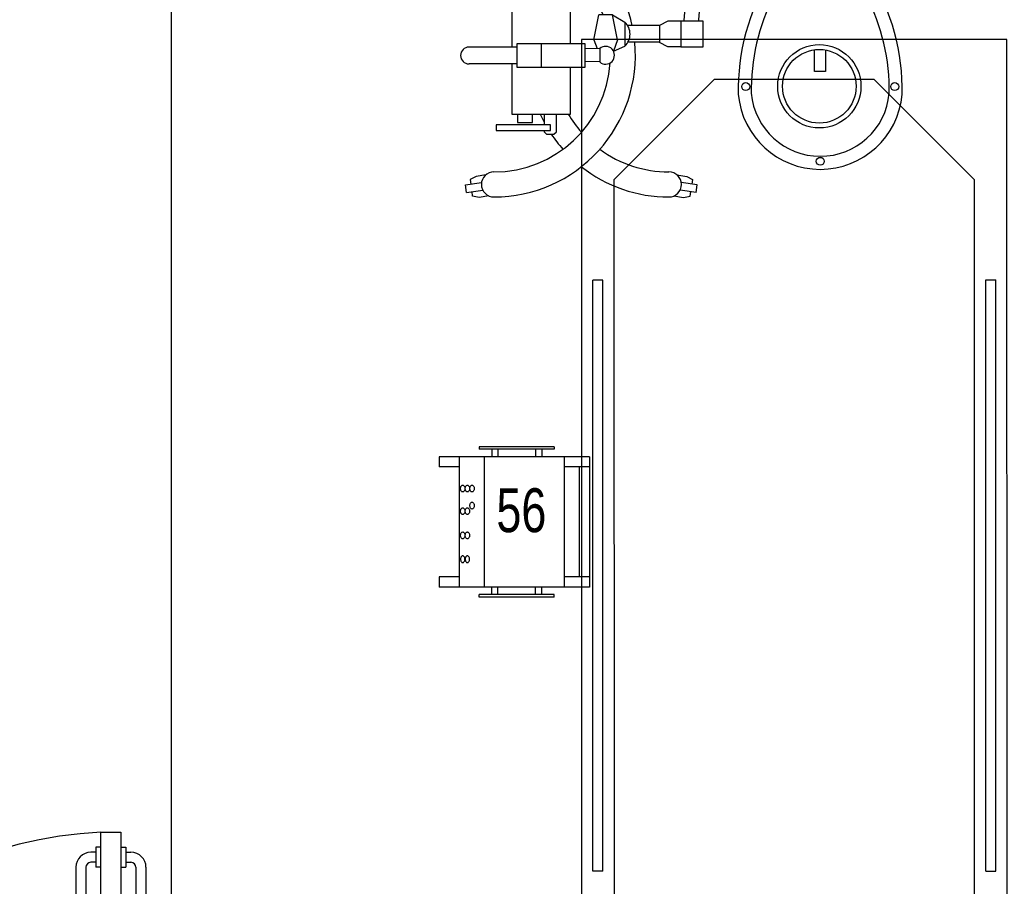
# Model space of a CAD drawing. Header units: metres. Extents: x 75097 to 220695, y -1557923 to -1361206.
# Drawn here: x 134201 to 136173, y -1460091 to -1458362 of the extents above; entities that cross this region are included whole.
import ezdxf

# ---------------------------------------------------------------- set-up
doc = ezdxf.new("R2010")
doc.units = ezdxf.units.M
doc.layers.get('0').update_dxf_attribs({"lineweight": 0})
for name, color, linetype, lineweight in [('A-100 - Copy$0$Medical Equipment and Furniture', 8, 'Continuous', 0), ('A-100 - Copy$0$Medical Equipment and Furniture1', 8, 'Continuous', 5), ('A-100 - Copy$0$Wooden Joinery', 8, 'Continuous', 0)]:
    doc.layers.add(name, color=color, linetype=linetype, lineweight=lineweight)
doc.styles.add('A-100 - Copy$0$X3G_ENTITY_257CFD', font='swisscl.ttf', dxfattribs={"height": 200})

# ---------------------------------------------------------------- blocks, each defined once
blk = doc.blocks.new('A-100 - Copy$0$ME17423-P')
at = {"layer": 'A-100 - Copy$0$Medical Equipment and Furniture1'}
for p, q in [((0.26, 0), (0, 0)), ((0, 0), (0, -0.3)), ((0.02, 0), (0.02, -0.05)), ((0.24, 0), (0.24, -0.05)), ((0.26, 0), (0.26, -0.3)), ((0.24, -0.02), (0.02, -0.02)), ((0.26, -0.05), (0, -0.05)), ((-0.02, -0.07), (-0.02, -0.22)), ((-0.02, -0.07), (-0.015, -0.07)), ((-0.015, -0.07), (-0.015, -0.22)), ((0.275, -0.07), (0.275, -0.22)), ((0.28, -0.07), (0.275, -0.07)), ((0.28, -0.07), (0.28, -0.22)), ((-0.015, -0.095), (0, -0.095)), ((0.275, -0.095), (0.26, -0.095)), ((-0.015, -0.1075), (0, -0.1075)), ((0.275, -0.1075), (0.26, -0.1075)), ((-0.015, -0.1825), (0, -0.1825)), ((-0.015, -0.195), (0, -0.195)), ((0.275, -0.1825), (0.26, -0.1825)), ((0.275, -0.195), (0.26, -0.195)), ((0.26, -0.21), (0, -0.21)), ((-0.02, -0.22), (-0.015, -0.22)), ((0.28, -0.22), (0.275, -0.22)), ((0.26, -0.26), (0, -0.26)), ((0.02, -0.26), (0.02, -0.3)), ((0.24, -0.26), (0.24, -0.3)), ((0.02, -0.3), (0, -0.3)), ((0.26, -0.3), (0.24, -0.3))]:
    blk.add_line(p, q, dxfattribs=at)
for points in [[(0.0623, -0.2435, -0.14448), (0.0618, -0.2451, -0.107176), (0.0603, -0.2466, -0.077753), (0.0582, -0.2475, -0.064938), (0.0555, -0.2479, -0.064938), (0.0528, -0.2475, -0.077753), (0.0508, -0.2466, -0.107176), (0.0492, -0.2451, -0.14448), (0.0488, -0.2435, -0.14448), (0.0492, -0.242, -0.107176), (0.0508, -0.2405, -0.077753), (0.0528, -0.2396, -0.064938), (0.0555, -0.2392, -0.064938), (0.0582, -0.2396, -0.077753), (0.0603, -0.2405, -0.107176), (0.0618, -0.242, -0.14448)], [(0.0623, -0.2529, -0.14448), (0.0618, -0.2544, -0.107176), (0.0603, -0.2559, -0.077753), (0.0582, -0.2568, -0.064938), (0.0555, -0.2572, -0.064938), (0.0528, -0.2568, -0.077753), (0.0508, -0.2559, -0.107176), (0.0492, -0.2544, -0.14448), (0.0488, -0.2529, -0.14448), (0.0492, -0.2513, -0.107176), (0.0508, -0.2498, -0.077753), (0.0528, -0.2489, -0.064938), (0.0555, -0.2485, -0.064938), (0.0582, -0.2489, -0.077753), (0.0603, -0.2498, -0.107176), (0.0618, -0.2513, -0.14448)]]:
    blk.add_lwpolyline(points, format="xyb", close=True, dxfattribs=at)
for centre, radius, start, end in [((0.1585, -0.2342), 0.00284, 147.1153, 180), ((0.1585, -0.2342), 0.00284, 180, 212.8847), ((0.1604, -0.2354), 0.00507, 122.6457, 147.1153), ((0.1604, -0.233), 0.00507, 212.8847, 237.3543), ((0.1616, -0.2373), 0.00735, 104.8618, 122.6457), ((0.1624, -0.2404), 0.0105, 90, 104.8618), ((0.1624, -0.2404), 0.0105, 75.1382, 90), ((0.1632, -0.2373), 0.00735, 57.3543, 75.1382), ((0.1645, -0.2354), 0.00507, 32.8847, 57.3543), ((0.1645, -0.233), 0.00507, 302.6457, 327.1153), ((0.1663, -0.2342), 0.00284, 0, 32.8847), ((0.1663, -0.2342), 0.00284, 327.1153, 0), ((0.1927, -0.2342), 0.00284, 147.1153, 180), ((0.1927, -0.2342), 0.00284, 180, 212.8847), ((0.1945, -0.2354), 0.00507, 122.6457, 147.1153), ((0.1945, -0.233), 0.00507, 212.8847, 237.3543), ((0.1958, -0.2373), 0.00735, 104.8618, 122.6457), ((0.1966, -0.2404), 0.0105, 90, 104.8618), ((0.1966, -0.2404), 0.0105, 75.1382, 90), ((0.1974, -0.2373), 0.00735, 57.3543, 75.1382), ((0.1986, -0.2354), 0.00507, 32.8847, 57.3543), ((0.1986, -0.233), 0.00507, 302.6457, 327.1153), ((0.2005, -0.2342), 0.00284, 0, 32.8847), ((0.2005, -0.2342), 0.00284, 327.1153, 360), ((0.0991, -0.2435), 0.00284, 147.1153, 180), ((0.0991, -0.2435), 0.00284, 180, 212.8847), ((0.0991, -0.2529), 0.00284, 147.1153, 180), ((0.0991, -0.2529), 0.00284, 180, 212.8847), ((0.101, -0.2447), 0.00507, 122.6457, 147.1153), ((0.101, -0.2423), 0.00507, 212.8847, 237.3543), ((0.101, -0.2541), 0.00507, 122.6457, 147.1153), ((0.101, -0.2517), 0.00507, 212.8847, 237.3543), ((0.1022, -0.2467), 0.00735, 104.8618, 122.6457), ((0.1022, -0.2404), 0.00735, 237.3543, 255.1382), ((0.1022, -0.256), 0.00735, 104.8618, 122.6457), ((0.1022, -0.2497), 0.00735, 237.3543, 255.1382), ((0.103, -0.2497), 0.0105, 90, 104.8618), ((0.103, -0.2374), 0.0105, 255.1382, 270), ((0.103, -0.259), 0.0105, 90, 104.8618), ((0.103, -0.2497), 0.0105, 75.1382, 90), ((0.103, -0.2374), 0.0105, 270, 284.8618), ((0.103, -0.259), 0.0105, 75.1382, 90), ((0.1039, -0.2467), 0.00735, 57.3543, 75.1382), ((0.1039, -0.2404), 0.00735, 284.8618, 302.6457), ((0.1039, -0.256), 0.00735, 57.3543, 75.1382), ((0.1039, -0.2497), 0.00735, 284.8618, 302.6457), ((0.1051, -0.2447), 0.00507, 32.8847, 57.3543), ((0.1051, -0.2423), 0.00507, 302.6457, 327.1153), ((0.1051, -0.2541), 0.00507, 32.8847, 57.3543), ((0.1051, -0.2517), 0.00507, 302.6457, 327.1153), ((0.107, -0.2435), 0.00284, 0, 32.8847), ((0.107, -0.2435), 0.00284, 327.1153, 360), ((0.107, -0.2529), 0.00284, 0, 32.8847), ((0.107, -0.2529), 0.00284, 327.1153, 360), ((0.1475, -0.2435), 0.00284, 147.1153, 180), ((0.1475, -0.2435), 0.00284, 180, 212.8847), ((0.1475, -0.2529), 0.00284, 147.1153, 180), ((0.1475, -0.2529), 0.00284, 180, 212.8847), ((0.1494, -0.2447), 0.00507, 122.6457, 147.1153), ((0.1494, -0.2423), 0.00507, 212.8847, 237.3543), ((0.1494, -0.2541), 0.00507, 122.6457, 147.1153), ((0.1494, -0.2517), 0.00507, 212.8847, 237.3543), ((0.1506, -0.2467), 0.00735, 104.8618, 122.6457), ((0.1506, -0.2404), 0.00735, 237.3543, 255.1382), ((0.1506, -0.256), 0.00735, 104.8618, 122.6457), ((0.1506, -0.2497), 0.00735, 237.3543, 255.1382), ((0.1514, -0.2497), 0.0105, 90, 104.8618), ((0.1514, -0.2374), 0.0105, 255.1382, 270), ((0.1514, -0.259), 0.0105, 90, 104.8618), ((0.1514, -0.2497), 0.0105, 75.1382, 90), ((0.1514, -0.2374), 0.0105, 270, 284.8618), ((0.1514, -0.259), 0.0105, 75.1382, 90), ((0.1522, -0.2467), 0.00735, 57.3543, 75.1382), ((0.1522, -0.2404), 0.00735, 284.8618, 302.6457), ((0.1522, -0.256), 0.00735, 57.3543, 75.1382), ((0.1522, -0.2497), 0.00735, 284.8618, 302.6457), ((0.1534, -0.2447), 0.00507, 32.8847, 57.3543), ((0.1534, -0.2423), 0.00507, 302.6457, 327.1153), ((0.1534, -0.2541), 0.00507, 32.8847, 57.3543), ((0.1534, -0.2517), 0.00507, 302.6457, 327.1153), ((0.1616, -0.2311), 0.00735, 237.3543, 255.1382), ((0.1553, -0.2435), 0.00284, 0, 32.8847), ((0.1553, -0.2435), 0.00284, 327.1153, 360), ((0.1553, -0.2529), 0.00284, 0, 32.8847), ((0.1553, -0.2529), 0.00284, 327.1153, 360), ((0.1624, -0.228), 0.0105, 255.1382, 270), ((0.1624, -0.228), 0.0105, 270, 284.8618), ((0.1632, -0.2311), 0.00735, 284.8618, 302.6457), ((0.1927, -0.2435), 0.00284, 147.1153, 180), ((0.1927, -0.2435), 0.00284, 180, 212.8847), ((0.1927, -0.2529), 0.00284, 147.1153, 180), ((0.1927, -0.2529), 0.00284, 180, 212.8847), ((0.1945, -0.2447), 0.00507, 122.6457, 147.1153), ((0.1945, -0.2423), 0.00507, 212.8847, 237.3543), ((0.1945, -0.2541), 0.00507, 122.6457, 147.1153), ((0.1945, -0.2517), 0.00507, 212.8847, 237.3543), ((0.1958, -0.2311), 0.00735, 237.3543, 255.1382), ((0.1958, -0.2467), 0.00735, 104.8618, 122.6457), ((0.1958, -0.2404), 0.00735, 237.3543, 255.1382), ((0.1958, -0.256), 0.00735, 104.8618, 122.6457), ((0.1958, -0.2497), 0.00735, 237.3543, 255.1382), ((0.1966, -0.228), 0.0105, 255.1382, 270), ((0.1966, -0.2497), 0.0105, 90, 104.8618), ((0.1966, -0.2374), 0.0105, 255.1382, 270), ((0.1966, -0.259), 0.0105, 90, 104.8618), ((0.1966, -0.228), 0.0105, 270, 284.8618), ((0.1966, -0.2497), 0.0105, 75.1382, 90), ((0.1966, -0.2374), 0.0105, 270, 284.8618), ((0.1966, -0.259), 0.0105, 75.1382, 90), ((0.1974, -0.2311), 0.00735, 284.8618, 302.6457), ((0.1974, -0.2467), 0.00735, 57.3543, 75.1382), ((0.1974, -0.2404), 0.00735, 284.8618, 302.6457), ((0.1974, -0.256), 0.00735, 57.3543, 75.1382), ((0.1974, -0.2497), 0.00735, 284.8618, 302.6457), ((0.1986, -0.2447), 0.00507, 32.8847, 57.3543), ((0.1986, -0.2423), 0.00507, 302.6457, 327.1153), ((0.1986, -0.2541), 0.00507, 32.8847, 57.3543), ((0.1986, -0.2517), 0.00507, 302.6457, 327.1153), ((0.2005, -0.2435), 0.00284, 0, 32.8847), ((0.2005, -0.2435), 0.00284, 327.1153, 360), ((0.2005, -0.2529), 0.00284, 0, 32.8847), ((0.2005, -0.2529), 0.00284, 327.1153, 360), ((0.103, -0.2467), 0.0105, 255.1382, 270), ((0.103, -0.2467), 0.0105, 270, 284.8618), ((0.1514, -0.2467), 0.0105, 255.1382, 270), ((0.1514, -0.2467), 0.0105, 270, 284.8618), ((0.1966, -0.2467), 0.0105, 255.1382, 270), ((0.1966, -0.2467), 0.0105, 270, 284.8618)]:
    blk.add_arc(centre, radius, start, end, dxfattribs=at)
blk = doc.blocks.new('A-100 - Copy$0$HF16786E-P')
at = {"layer": 'A-100 - Copy$0$Medical Equipment and Furniture1'}
for p, q in [((0, 0.425), (-2.14, 0.425)), ((-2.14, 0.425), (-2.14, -0.425)), ((-0.48, 0.4025), (-1.66, 0.4025)), ((-1.66, 0.3825), (-1.66, 0.4025)), ((-0.48, 0.3825), (-0.48, 0.4025)), ((-0.48, 0.3825), (-1.66, 0.3825)), ((-1.86, 0.36), (-2.06, 0.16)), ((-0.28, 0.36), (-1.86, 0.36)), ((-2.06, 0.16), (-2.06, -0.16)), ((-2.06, -0.16), (-1.86, -0.36)), ((-1.86, -0.36), (-0.28, -0.36)), ((-0.48, -0.3825), (-1.66, -0.3825)), ((-1.66, -0.3825), (-1.66, -0.4025)), ((-0.48, -0.3825), (-0.48, -0.4025)), ((-0.48, -0.4025), (-1.66, -0.4025)), ((-2.14, -0.425), (0, -0.425))]:
    blk.add_line(p, q, dxfattribs=at)
for points in [[(-0.48, 0.3825), (-0.48, 0.3825), (-0.48, 0.3825), (-0.48, 0.3825), (-0.48, 0.3825), (-0.48, 0.3825), (-0.48, 0.3825), (-0.48, 0.3825), (-0.48, 0.3825), (-0.48, 0.3825), (-0.48, 0.3825), (-0.48, 0.3825), (-0.48, 0.3825), (-0.48, 0.3825), (-0.48, 0.3825), (-0.48, 0.3825), (-0.48, 0.3825), (-0.48, 0.3825), (-0.48, 0.3825), (-0.48, 0.3825), (-0.48, 0.3825), (-0.48, 0.3825), (-0.48, 0.3825), (-0.48, 0.3825), (-0.48, 0.3825), (-0.48, 0.3825), (-0.48, 0.3825), (-0.48, 0.3825), (-0.48, 0.3825), (-0.48, 0.3825), (-0.48, 0.3825), (-0.48, 0.3825), (-0.48, 0.3825), (-0.48, 0.3825), (-0.48, 0.3825), (-0.48, 0.3825), (-0.48, 0.3825), (-0.48, 0.3825), (-0.48, 0.3825), (-0.48, 0.3825), (-0.48, 0.3825), (-0.48, 0.3825), (-0.48, 0.3825), (-0.48, 0.3825), (-0.48, 0.3825), (-0.48, 0.3825), (-0.48, 0.3825), (-0.48, 0.3825), (-0.48, 0.3825), (-0.48, 0.3825), (-0.48, 0.3825), (-0.48, 0.3825), (-0.48, 0.3825), (-0.48, 0.3825), (-0.48, 0.3825), (-0.48, 0.3825), (-0.48, 0.3825), (-0.48, 0.3825), (-0.48, 0.3825), (-0.48, 0.3825), (-0.48, 0.3825), (-0.48, 0.3825), (-0.48, 0.3825), (-0.48, 0.3825), (-0.48, 0.3825), (-0.48, 0.3825), (-0.48, 0.3825), (-0.48, 0.3825), (-0.48, 0.3825), (-0.48, 0.3825), (-0.48, 0.3825), (-0.48, 0.3825), (-0.48, 0.3825), (-0.48, 0.3825), (-0.48, 0.3825), (-0.48, 0.3825), (-0.48, 0.3825), (-0.48, 0.3825), (-0.48, 0.3825), (-0.48, 0.3825), (-0.48, 0.3825), (-0.48, 0.3825), (-0.48, 0.3825), (-0.48, 0.3825), (-0.48, 0.3825), (-0.48, 0.3825), (-0.48, 0.3825), (-0.48, 0.3825), (-0.48, 0.3825), (-0.48, 0.3825), (-0.48, 0.3825), (-0.48, 0.3825), (-0.48, 0.3825), (-0.48, 0.3825), (-0.48, 0.3825), (-0.48, 0.3825), (-0.48, 0.3825), (-0.48, 0.3825), (-0.48, 0.3825), (-0.48, 0.3825), (-0.48, 0.3825), (-0.48, 0.3825), (-0.48, 0.3825), (-0.48, 0.3825), (-0.48, 0.3825), (-0.48, 0.3825), (-0.48, 0.3825), (-0.48, 0.3825), (-0.48, 0.3825), (-0.48, 0.3825), (-0.48, 0.3825), (-0.48, 0.3825), (-0.48, 0.3825), (-0.48, 0.3825), (-0.48, 0.3825), (-0.48, 0.3825), (-0.48, 0.3825), (-0.48, 0.3825), (-0.48, 0.3825), (-0.48, 0.3825), (-0.48, 0.3825), (-0.48, 0.3825), (-0.48, 0.3825), (-0.48, 0.3825), (-0.48, 0.3825), (-0.48, 0.3825), (-0.48, 0.3825), (-0.48, 0.3825), (-0.48, 0.3825), (-0.48, 0.3825), (-0.48, 0.3825), (-0.48, 0.3825), (-0.48, 0.3825), (-0.48, 0.3825), (-0.48, 0.3825), (-0.48, 0.3825), (-0.48, 0.3825), (-0.48, 0.3825), (-0.48, 0.3825), (-0.48, 0.3825), (-0.48, 0.3825), (-0.48, 0.3825), (-0.48, 0.3825), (-0.48, 0.3825), (-0.48, 0.3825), (-0.48, 0.3825), (-0.48, 0.3825), (-0.48, 0.3825), (-0.48, 0.3825), (-0.48, 0.3825), (-0.48, 0.3825), (-0.48, 0.3825), (-0.48, 0.3825), (-0.48, 0.3825), (-0.48, 0.3825), (-0.48, 0.3825), (-0.48, 0.3825), (-0.48, 0.3825), (-0.48, 0.3825), (-0.48, 0.3825), (-0.48, 0.3825), (-0.48, 0.3825), (-0.48, 0.3825), (-0.48, 0.3825), (-0.48, 0.3825), (-0.48, 0.3825), (-0.48, 0.3825), (-0.48, 0.3825), (-0.48, 0.3825), (-0.48, 0.3825), (-0.48, 0.3825), (-0.48, 0.3825), (-0.48, 0.3825), (-0.48, 0.3825), (-0.48, 0.3825), (-0.48, 0.3825), (-0.48, 0.3825), (-0.48, 0.3825), (-0.48, 0.3825), (-0.48, 0.3825), (-0.48, 0.3825), (-0.48, 0.3825), (-0.48, 0.3825), (-0.48, 0.3825), (-0.48, 0.3825), (-0.48, 0.3825), (-0.48, 0.3825), (-0.48, 0.3825), (-0.48, 0.3825), (-0.48, 0.3825), (-0.48, 0.3825), (-0.48, 0.3825), (-0.48, 0.3825), (-0.48, 0.3825), (-0.48, 0.3825), (-0.48, 0.3825), (-0.48, 0.3825), (-0.48, 0.3825), (-0.48, 0.3825), (-0.48, 0.3825), (-0.48, 0.3825), (-0.48, 0.3825), (-0.48, 0.3825), (-0.48, 0.3825), (-0.48, 0.3825), (-0.48, 0.3825), (-0.48, 0.3825), (-0.48, 0.3825), (-0.48, 0.3825), (-0.48, 0.3825), (-0.48, 0.3825), (-0.48, 0.3825), (-0.48, 0.3825), (-0.48, 0.3825), (-0.48, 0.3825), (-0.48, 0.3825), (-0.48, 0.3825), (-0.48, 0.3825), (-0.48, 0.3825)], [(-0.48, 0.3825), (-0.48, 0.3825), (-0.48, 0.3825), (-0.48, 0.3825), (-0.48, 0.3825), (-0.48, 0.3825), (-0.48, 0.3825), (-0.48, 0.3825), (-0.48, 0.3825), (-0.48, 0.3825), (-0.48, 0.3825), (-0.48, 0.3825), (-0.48, 0.3825), (-0.48, 0.3825), (-0.48, 0.3825), (-0.48, 0.3825), (-0.48, 0.3825), (-0.48, 0.3825), (-0.48, 0.3825), (-0.48, 0.3825), (-0.48, 0.3825), (-0.48, 0.3825), (-0.48, 0.3825), (-0.48, 0.3825), (-0.48, 0.3825), (-0.48, 0.3825), (-0.48, 0.3825), (-0.48, 0.3825), (-0.48, 0.3825), (-0.48, 0.3825), (-0.48, 0.3825), (-0.48, 0.3825), (-0.48, 0.3825), (-0.48, 0.3825), (-0.48, 0.3825), (-0.48, 0.3825), (-0.48, 0.3825), (-0.48, 0.3825), (-0.48, 0.3825), (-0.48, 0.3825), (-0.48, 0.3825), (-0.48, 0.3825), (-0.48, 0.3825), (-0.48, 0.3825), (-0.48, 0.3825), (-0.48, 0.3825), (-0.48, 0.3825), (-0.48, 0.3825), (-0.48, 0.3825), (-0.48, 0.3825), (-0.48, 0.3825), (-0.48, 0.3825), (-0.48, 0.3825), (-0.48, 0.3825), (-0.48, 0.3825), (-0.48, 0.3825), (-0.48, 0.3825), (-0.48, 0.3825), (-0.48, 0.3825), (-0.48, 0.3825), (-0.48, 0.3825), (-0.48, 0.3825), (-0.48, 0.3825), (-0.48, 0.3825), (-0.48, 0.3825), (-0.48, 0.3825), (-0.48, 0.3825), (-0.48, 0.3825), (-0.48, 0.3825), (-0.48, 0.3825), (-0.48, 0.3825), (-0.48, 0.3825), (-0.48, 0.3825), (-0.48, 0.3825), (-0.48, 0.3825), (-0.48, 0.3825), (-0.48, 0.3825), (-0.48, 0.3825), (-0.48, 0.3825), (-0.48, 0.3825), (-0.48, 0.3825), (-0.48, 0.3825), (-0.48, 0.3825), (-0.48, 0.3825), (-0.48, 0.3825), (-0.48, 0.3825), (-0.48, 0.3825), (-0.48, 0.3825), (-0.48, 0.3825), (-0.48, 0.3825), (-0.48, 0.3825), (-0.48, 0.3825), (-0.48, 0.3825), (-0.48, 0.3825), (-0.48, 0.3825), (-0.48, 0.3825), (-0.48, 0.3825), (-0.48, 0.3825), (-0.48, 0.3825), (-0.48, 0.3825), (-0.48, 0.3825), (-0.48, 0.3825), (-0.48, 0.3825), (-0.48, 0.3825), (-0.48, 0.3825), (-0.48, 0.3825), (-0.48, 0.3825), (-0.48, 0.3825), (-0.48, 0.3825), (-0.48, 0.3825), (-0.48, 0.3825), (-0.48, 0.3825), (-0.48, 0.3825), (-0.48, 0.3825), (-0.48, 0.3825), (-0.48, 0.3825), (-0.48, 0.3825), (-0.48, 0.3825), (-0.48, 0.3825), (-0.48, 0.3825), (-0.48, 0.3825), (-0.48, 0.3825), (-0.48, 0.3825), (-0.48, 0.3825), (-0.48, 0.3825), (-0.48, 0.3825), (-0.48, 0.3825), (-0.48, 0.3825), (-0.48, 0.3825), (-0.48, 0.3825), (-0.48, 0.3825), (-0.48, 0.3825), (-0.48, 0.3825), (-0.48, 0.3825), (-0.48, 0.3825), (-0.48, 0.3825), (-0.48, 0.3825), (-0.48, 0.3825), (-0.48, 0.3825), (-0.48, 0.3825), (-0.48, 0.3825), (-0.48, 0.3825), (-0.48, 0.3825), (-0.48, 0.3825), (-0.48, 0.3825), (-0.48, 0.3825), (-0.48, 0.3825), (-0.48, 0.3825), (-0.48, 0.3825), (-0.48, 0.3825), (-0.48, 0.3825), (-0.48, 0.3825), (-0.48, 0.3825), (-0.48, 0.3825), (-0.48, 0.3825), (-0.48, 0.3825), (-0.48, 0.3825), (-0.48, 0.3825), (-0.48, 0.3825), (-0.48, 0.3825), (-0.48, 0.3825), (-0.48, 0.3825), (-0.48, 0.3825), (-0.48, 0.3825), (-0.48, 0.3825), (-0.48, 0.3825), (-0.48, 0.3825), (-0.48, 0.3825), (-0.48, 0.3825), (-0.48, 0.3825), (-0.48, 0.3825), (-0.48, 0.3825), (-0.48, 0.3825), (-0.48, 0.3825), (-0.48, 0.3825), (-0.48, 0.3825), (-0.48, 0.3825), (-0.48, 0.3825), (-0.48, 0.3825), (-0.48, 0.3825), (-0.48, 0.3825), (-0.48, 0.3825), (-0.48, 0.3825), (-0.48, 0.3825), (-0.48, 0.3825), (-0.48, 0.3825), (-0.48, 0.3825), (-0.48, 0.3825), (-0.48, 0.3825), (-0.48, 0.3825), (-0.48, 0.3825), (-0.48, 0.3825), (-0.48, 0.3825), (-0.48, 0.3825), (-0.48, 0.3825), (-0.48, 0.3825), (-0.48, 0.3825), (-0.48, 0.3825), (-0.48, 0.3825), (-0.48, 0.3825), (-0.48, 0.3825), (-0.48, 0.3825), (-0.48, 0.3825), (-0.48, 0.3825), (-0.48, 0.3825), (-0.48, 0.3825), (-0.48, 0.3825), (-0.48, 0.3825), (-0.48, 0.3825), (-0.48, 0.3825), (-0.48, 0.3825), (-0.48, 0.3825), (-0.48, 0.3825), (-0.48, 0.3825)], [(-0.48, 0.3825), (-0.48, 0.3825), (-0.48, 0.3825), (-0.48, 0.3825), (-0.48, 0.3825), (-0.48, 0.3825), (-0.48, 0.3825), (-0.48, 0.3825), (-0.48, 0.3825), (-0.48, 0.3825), (-0.48, 0.3825), (-0.48, 0.3825), (-0.48, 0.3825), (-0.48, 0.3825), (-0.48, 0.3825), (-0.48, 0.3825), (-0.48, 0.3825), (-0.48, 0.3825), (-0.48, 0.3825), (-0.48, 0.3825), (-0.48, 0.3825), (-0.48, 0.3825), (-0.48, 0.3825), (-0.48, 0.3825), (-0.48, 0.3825), (-0.48, 0.3825), (-0.48, 0.3825), (-0.48, 0.3825), (-0.48, 0.3825), (-0.48, 0.3825), (-0.48, 0.3825), (-0.48, 0.3825), (-0.48, 0.3825), (-0.48, 0.3825), (-0.48, 0.3825), (-0.48, 0.3825), (-0.48, 0.3825), (-0.48, 0.3825), (-0.48, 0.3825), (-0.48, 0.3825), (-0.48, 0.3825), (-0.48, 0.3825), (-0.48, 0.3825), (-0.48, 0.3825), (-0.48, 0.3825), (-0.48, 0.3825), (-0.48, 0.3825), (-0.48, 0.3825), (-0.48, 0.3825), (-0.48, 0.3825), (-0.48, 0.3825), (-0.48, 0.3825), (-0.48, 0.3825), (-0.48, 0.3825), (-0.48, 0.3825), (-0.48, 0.3825), (-0.48, 0.3825), (-0.48, 0.3825), (-0.48, 0.3825), (-0.48, 0.3825), (-0.48, 0.3825), (-0.48, 0.3825), (-0.48, 0.3825), (-0.48, 0.3825), (-0.48, 0.3825), (-0.48, 0.3825), (-0.48, 0.3825), (-0.48, 0.3825), (-0.48, 0.3825), (-0.48, 0.3825), (-0.48, 0.3825), (-0.48, 0.3825), (-0.48, 0.3825), (-0.48, 0.3825), (-0.48, 0.3825), (-0.48, 0.3825), (-0.48, 0.3825), (-0.48, 0.3825), (-0.48, 0.3825), (-0.48, 0.3825), (-0.48, 0.3825), (-0.48, 0.3825), (-0.48, 0.3825), (-0.48, 0.3825), (-0.48, 0.3825), (-0.48, 0.3825), (-0.48, 0.3825), (-0.48, 0.3825), (-0.48, 0.3825), (-0.48, 0.3825), (-0.48, 0.3825), (-0.48, 0.3825), (-0.48, 0.3825), (-0.48, 0.3825), (-0.48, 0.3825), (-0.48, 0.3825), (-0.48, 0.3825), (-0.48, 0.3825), (-0.48, 0.3825), (-0.48, 0.3825), (-0.48, 0.3825), (-0.48, 0.3825), (-0.48, 0.3825), (-0.48, 0.3825), (-0.48, 0.3825), (-0.48, 0.3825), (-0.48, 0.3825), (-0.48, 0.3825), (-0.48, 0.3825), (-0.48, 0.3825), (-0.48, 0.3825), (-0.48, 0.3825), (-0.48, 0.3825), (-0.48, 0.3825), (-0.48, 0.3825), (-0.48, 0.3825), (-0.48, 0.3825), (-0.48, 0.3825), (-0.48, 0.3825), (-0.48, 0.3825), (-0.48, 0.3825), (-0.48, 0.3825), (-0.48, 0.3825), (-0.48, 0.3825), (-0.48, 0.3825), (-0.48, 0.3825), (-0.48, 0.3825), (-0.48, 0.3825), (-0.48, 0.3825), (-0.48, 0.3825), (-0.48, 0.3825), (-0.48, 0.3825), (-0.48, 0.3825), (-0.48, 0.3825), (-0.48, 0.3825), (-0.48, 0.3825), (-0.48, 0.3825), (-0.48, 0.3825), (-0.48, 0.3825), (-0.48, 0.3825), (-0.48, 0.3825), (-0.48, 0.3825), (-0.48, 0.3825), (-0.48, 0.3825), (-0.48, 0.3825), (-0.48, 0.3825), (-0.48, 0.3825), (-0.48, 0.3825), (-0.48, 0.3825), (-0.48, 0.3825), (-0.48, 0.3825), (-0.48, 0.3825), (-0.48, 0.3825), (-0.48, 0.3825), (-0.48, 0.3825), (-0.48, 0.3825), (-0.48, 0.3825), (-0.48, 0.3825), (-0.48, 0.3825), (-0.48, 0.3825), (-0.48, 0.3825), (-0.48, 0.3825), (-0.48, 0.3825), (-0.48, 0.3825), (-0.48, 0.3825), (-0.48, 0.3825), (-0.48, 0.3825), (-0.48, 0.3825), (-0.48, 0.3825), (-0.48, 0.3825), (-0.48, 0.3825), (-0.48, 0.3825), (-0.48, 0.3825), (-0.48, 0.3825), (-0.48, 0.3825), (-0.48, 0.3825), (-0.48, 0.3825), (-0.48, 0.3825), (-0.48, 0.3825), (-0.48, 0.3825), (-0.48, 0.3825), (-0.48, 0.3825), (-0.48, 0.3825), (-0.48, 0.3825), (-0.48, 0.3825), (-0.48, 0.3825), (-0.48, 0.3825), (-0.48, 0.3825), (-0.48, 0.3825), (-0.48, 0.3825), (-0.48, 0.3825), (-0.48, 0.3825), (-0.48, 0.3825), (-0.48, 0.3825), (-0.48, 0.3825), (-0.48, 0.3825), (-0.48, 0.3825), (-0.48, 0.3825), (-0.48, 0.3825), (-0.48, 0.3825), (-0.48, 0.3825), (-0.48, 0.3825), (-0.48, 0.3825), (-0.48, 0.3825), (-0.48, 0.3825), (-0.48, 0.3825), (-0.48, 0.3825), (-0.48, 0.3825), (-0.48, 0.3825), (-0.48, 0.3825), (-0.48, 0.3825), (-0.48, 0.3825), (-0.48, 0.3825), (-0.48, 0.3825), (-0.48, 0.3825), (-0.48, 0.3825), (-0.48, 0.3825), (-0.48, 0.3825), (-0.48, 0.3825), (-0.48, 0.3825), (-0.48, 0.3825), (-0.48, 0.3825), (-0.48, 0.3825), (-0.48, 0.3825), (-0.48, 0.3825), (-0.48, 0.3825), (-0.48, 0.3825), (-0.48, 0.3825), (-0.48, 0.3825), (-0.48, 0.3825), (-0.48, 0.3825), (-0.48, 0.3825), (-0.48, 0.3825), (-0.48, 0.3825), (-0.48, 0.3825), (-0.48, 0.3825), (-0.48, 0.3825), (-0.48, 0.3825), (-0.48, 0.3825), (-0.48, 0.3825), (-0.48, 0.3825), (-0.48, 0.3825), (-0.48, 0.3825), (-0.48, 0.3825), (-0.48, 0.3825), (-0.48, 0.3825), (-0.48, 0.3825), (-0.48, 0.3825), (-0.48, 0.3825), (-0.48, 0.3825), (-0.48, 0.3825), (-0.48, 0.3825), (-0.48, 0.3825), (-0.48, 0.3825), (-0.48, 0.3825), (-0.48, 0.3825), (-0.48, 0.3825), (-0.48, 0.3825), (-0.48, 0.3825), (-0.48, 0.3825), (-0.48, 0.3825), (-0.48, 0.3825), (-0.48, 0.3825), (-0.48, 0.3825), (-0.48, 0.3825), (-0.48, 0.3825), (-0.48, 0.3825), (-0.48, 0.3825), (-0.48, 0.3825), (-0.48, 0.3825), (-0.48, 0.3825), (-0.48, 0.3825), (-0.48, 0.3825), (-0.48, 0.3825), (-0.48, 0.3825), (-0.48, 0.3825), (-0.48, 0.3825)]]:
    blk.add_lwpolyline(points, close=True, dxfattribs=at)
for points in [[(-0.48, 0.3825), (-0.48, 0.3825), (-0.48, 0.3825), (-0.48, 0.3825), (-0.48, 0.3825), (-0.48, 0.3825), (-0.48, 0.3825), (-0.48, 0.3825)], [(-0.48, 0.3825), (-0.48, 0.3825), (-0.48, 0.3825), (-0.48, 0.3825), (-0.48, 0.3825), (-0.48, 0.3825), (-0.48, 0.3825), (-0.48, 0.3825), (-0.48, 0.3825), (-0.48, 0.3825), (-0.48, 0.3825), (-0.48, 0.3825), (-0.48, 0.3825), (-0.48, 0.3825), (-0.48, 0.3825), (-0.48, 0.3825), (-0.48, 0.3825), (-0.48, 0.3825), (-0.48, 0.3825), (-0.48, 0.3825), (-0.48, 0.3825), (-0.48, 0.3825), (-0.48, 0.3825), (-0.48, 0.3825), (-0.48, 0.3825), (-0.48, 0.3825), (-0.48, 0.3825), (-0.48, 0.3825), (-0.48, 0.3825), (-0.48, 0.3825), (-0.48, 0.3825), (-0.48, 0.3825), (-0.48, 0.3825), (-0.48, 0.3825), (-0.48, 0.3825), (-0.48, 0.3825), (-0.48, 0.3825), (-0.48, 0.3825), (-0.48, 0.3825), (-0.48, 0.3825), (-0.48, 0.3825), (-0.48, 0.3825), (-0.48, 0.3825), (-0.48, 0.3825), (-0.48, 0.3825), (-0.48, 0.3825), (-0.48, 0.3825), (-0.48, 0.3825), (-0.48, 0.3825), (-0.48, 0.3825), (-0.48, 0.3825), (-0.48, 0.3825), (-0.48, 0.3825), (-0.48, 0.3825), (-0.48, 0.3825), (-0.48, 0.3825), (-0.48, 0.3825), (-0.48, 0.3825), (-0.48, 0.3825), (-0.48, 0.3825), (-0.48, 0.3825), (-0.48, 0.3825), (-0.48, 0.3825), (-0.48, 0.3825), (-0.48, 0.3825), (-0.48, 0.3825), (-0.48, 0.3825), (-0.48, 0.3825), (-0.48, 0.3825), (-0.48, 0.3825), (-0.48, 0.3825), (-0.48, 0.3825), (-0.48, 0.3825), (-0.48, 0.3825), (-0.48, 0.3825), (-0.48, 0.3825), (-0.48, 0.3825), (-0.48, 0.3825), (-0.48, 0.3825), (-0.48, 0.3825), (-0.48, 0.3825), (-0.48, 0.3825), (-0.48, 0.3825), (-0.48, 0.3825), (-0.48, 0.3825), (-0.48, 0.3825), (-0.48, 0.3825), (-0.48, 0.3825), (-0.48, 0.3825), (-0.48, 0.3825), (-0.48, 0.3825), (-0.48, 0.3825), (-0.48, 0.3825), (-0.48, 0.3825), (-0.48, 0.3825), (-0.48, 0.3825), (-0.48, 0.3825), (-0.48, 0.3825), (-0.48, 0.3825), (-0.48, 0.3825), (-0.48, 0.3825), (-0.48, 0.3825), (-0.48, 0.3825), (-0.48, 0.3825), (-0.48, 0.3825), (-0.48, 0.3825), (-0.48, 0.3825), (-0.48, 0.3825), (-0.48, 0.3825), (-0.48, 0.3825), (-0.48, 0.3825)], [(-0.48, 0.3825), (-0.48, 0.3825), (-0.48, 0.3825), (-0.48, 0.3825), (-0.48, 0.3825), (-0.48, 0.3825), (-0.48, 0.3825), (-0.48, 0.3825), (-0.48, 0.3825), (-0.48, 0.3825), (-0.48, 0.3825), (-0.48, 0.3825), (-0.48, 0.3825), (-0.48, 0.3825), (-0.48, 0.3825), (-0.48, 0.3825), (-0.48, 0.3825)], [(-0.48, 0.3825), (-0.48, 0.3825), (-0.48, 0.3825), (-0.48, 0.3825), (-0.48, 0.3825), (-0.48, 0.3825), (-0.48, 0.3825)], [(-0.48, 0.3825), (-0.48, 0.3825), (-0.48, 0.3825), (-0.48, 0.3825), (-0.48, 0.3825), (-0.48, 0.3825), (-0.48, 0.3825), (-0.48, 0.3825), (-0.48, 0.3825), (-0.48, 0.3825), (-0.48, 0.3825), (-0.48, 0.3825)], [(-0.48, 0.3825), (-0.48, 0.3825), (-0.48, 0.3825), (-0.48, 0.3825), (-0.48, 0.3825), (-0.48, 0.3825), (-0.48, 0.3825), (-0.48, 0.3825), (-0.48, 0.3825), (-0.48, 0.3825), (-0.48, 0.3825), (-0.48, 0.3825), (-0.48, 0.3825), (-0.48, 0.3825), (-0.48, 0.3825), (-0.48, 0.3825), (-0.48, 0.3825), (-0.48, 0.3825), (-0.48, 0.3825), (-0.48, 0.3825), (-0.48, 0.3825), (-0.48, 0.3825), (-0.48, 0.3825), (-0.48, 0.3825), (-0.48, 0.3825), (-0.48, 0.3825), (-0.48, 0.3825), (-0.48, 0.3825), (-0.48, 0.3825), (-0.48, 0.3825), (-0.48, 0.3825), (-0.48, 0.3825), (-0.48, 0.3825), (-0.48, 0.3825), (-0.48, 0.3825), (-0.48, 0.3825), (-0.48, 0.3825), (-0.48, 0.3825), (-0.48, 0.3825), (-0.48, 0.3825), (-0.48, 0.3825), (-0.48, 0.3825), (-0.48, 0.3825), (-0.48, 0.3825), (-0.48, 0.3825), (-0.48, 0.3825), (-0.48, 0.3825), (-0.48, 0.3825), (-0.48, 0.3825), (-0.48, 0.3825), (-0.48, 0.3825), (-0.48, 0.3825), (-0.48, 0.3825), (-0.48, 0.3825), (-0.48, 0.3825), (-0.48, 0.3825), (-0.48, 0.3825), (-0.48, 0.3825), (-0.48, 0.3825), (-0.48, 0.3825), (-0.48, 0.3825), (-0.48, 0.3825), (-0.48, 0.3825), (-0.48, 0.3825), (-0.48, 0.3825), (-0.48, 0.3825), (-0.48, 0.3825), (-0.48, 0.3825), (-0.48, 0.3825), (-0.48, 0.3825), (-0.48, 0.3825), (-0.48, 0.3825), (-0.48, 0.3825), (-0.48, 0.3825), (-0.48, 0.3825), (-0.48, 0.3825), (-0.48, 0.3825), (-0.48, 0.3825), (-0.48, 0.3825), (-0.48, 0.3825), (-0.48, 0.3825), (-0.48, 0.3825), (-0.48, 0.3825), (-0.48, 0.3825), (-0.48, 0.3825), (-0.48, 0.3825), (-0.48, 0.3825), (-0.48, 0.3825), (-0.48, 0.3825)], [(-0.48, 0.3825), (-0.48, 0.3825), (-0.48, 0.3825), (-0.48, 0.3825), (-0.48, 0.3825), (-0.48, 0.3825), (-0.48, 0.3825), (-0.48, 0.3825), (-0.48, 0.3825), (-0.48, 0.3825), (-0.48, 0.3825), (-0.48, 0.3825), (-0.48, 0.3825), (-0.48, 0.3825), (-0.48, 0.3825), (-0.48, 0.3825), (-0.48, 0.3825), (-0.48, 0.3825), (-0.48, 0.3825), (-0.48, 0.3825), (-0.48, 0.3825), (-0.48, 0.3825), (-0.48, 0.3825), (-0.48, 0.3825), (-0.48, 0.3825), (-0.48, 0.3825), (-0.48, 0.3825), (-0.48, 0.3825), (-0.48, 0.3825), (-0.48, 0.3825), (-0.48, 0.3825), (-0.48, 0.3825), (-0.48, 0.3825), (-0.48, 0.3825), (-0.48, 0.3825), (-0.48, 0.3825), (-0.48, 0.3825), (-0.48, 0.3825), (-0.48, 0.3825), (-0.48, 0.3825), (-0.48, 0.3825), (-0.48, 0.3825), (-0.48, 0.3825), (-0.48, 0.3825), (-0.48, 0.3825), (-0.48, 0.3825), (-0.48, 0.3825), (-0.48, 0.3825), (-0.48, 0.3825), (-0.48, 0.3825), (-0.48, 0.3825), (-0.48, 0.3825), (-0.48, 0.3825), (-0.48, 0.3825)], [(-0.48, 0.3825), (-0.48, 0.3825), (-0.48, 0.3825), (-0.48, 0.3825), (-0.48, 0.3825), (-0.48, 0.3825), (-0.48, 0.3825), (-0.48, 0.3825), (-0.48, 0.3825), (-0.48, 0.3825)], [(-0.48, 0.3825), (-0.48, 0.3825), (-0.48, 0.3825), (-0.48, 0.3825), (-0.48, 0.3825), (-0.48, 0.3825), (-0.48, 0.3825), (-0.48, 0.3825), (-0.48, 0.3825), (-0.48, 0.3825)], [(-0.48, 0.3825), (-0.48, 0.3825), (-0.48, 0.3825), (-0.48, 0.3825), (-0.48, 0.3825), (-0.48, 0.3825), (-0.48, 0.3825), (-0.48, 0.3825), (-0.48, 0.3825), (-0.48, 0.3825), (-0.48, 0.3825), (-0.48, 0.3825), (-0.48, 0.3825), (-0.48, 0.3825), (-0.48, 0.3825)], [(-0.48, 0.3825), (-0.48, 0.3825), (-0.48, 0.3825), (-0.48, 0.3825), (-0.48, 0.3825), (-0.48, 0.3825), (-0.48, 0.3825), (-0.48, 0.3825), (-0.48, 0.3825), (-0.48, 0.3825)], [(-0.48, 0.3825), (-0.48, 0.3825), (-0.48, 0.3825), (-0.48, 0.3825), (-0.48, 0.3825), (-0.48, 0.3825), (-0.48, 0.3825)], [(-0.48, 0.3825), (-0.48, 0.3825), (-0.48, 0.3825), (-0.48, 0.3825), (-0.48, 0.3825), (-0.48, 0.3825), (-0.48, 0.3825), (-0.48, 0.3825), (-0.48, 0.3825), (-0.48, 0.3825)], [(-0.48, 0.3825), (-0.48, 0.3825), (-0.48, 0.3825), (-0.48, 0.3825), (-0.48, 0.3825), (-0.48, 0.3825), (-0.48, 0.3825), (-0.48, 0.3825), (-0.48, 0.3825), (-0.48, 0.3825), (-0.48, 0.3825), (-0.48, 0.3825), (-0.48, 0.3825), (-0.48, 0.3825), (-0.48, 0.3825), (-0.48, 0.3825), (-0.48, 0.3825), (-0.48, 0.3825)], [(-0.48, 0.3825), (-0.48, 0.3825), (-0.48, 0.3825), (-0.48, 0.3825), (-0.48, 0.3825), (-0.48, 0.3825), (-0.48, 0.3825), (-0.48, 0.3825), (-0.48, 0.3825)]]:
    blk.add_lwpolyline(points, dxfattribs=at)
blk = doc.blocks.new('A-100 - Copy$0$mobile light')
at = {"layer": 'A-100 - Copy$0$Medical Equipment and Furniture1'}
for p, q in [((1882.58, -498.29), (1882.35, -499.8)), ((1882.58, -498.29), (1885.78, -498.78)), ((1883.78, -497.56), (1883.65, -498.45)), ((1885.1, -497.29), (1883.78, -497.56)), ((1887.04, -497.59), (1885.1, -497.29)), ((1923.94, -497.59), (1925.88, -497.29)), ((1928.41, -498.29), (1925.2, -498.78)), ((1925.88, -497.29), (1927.2, -497.56)), ((1927.2, -497.56), (1927.33, -498.45)), ((1928.41, -498.29), (1928.63, -499.8)), ((1882.35, -499.8), (1885.55, -500.28)), ((1883.28, -500.85), (1883.42, -499.96)), ((1884.47, -501.5), (1883.28, -500.85)), ((1928.63, -499.8), (1925.43, -500.28)), ((1926.52, -501.5), (1927.7, -500.85)), ((1927.7, -500.85), (1927.56, -499.96)), ((1886.4, -501.79), (1884.47, -501.5)), ((1924.58, -501.79), (1926.52, -501.5)), ((1947.59, -502.62), (1941.09, -502.62)), ((1948.76, -501.94), (1947.59, -502.62)), ((1947.59, -502.62), (1947.59, -505.45)), ((1948.15, -506.5), (1952.41, -502.55)), ((1953.47, -501.94), (1948.76, -501.94)), ((1958.23, -506.5), (1953.47, -501.94)), ((1947.59, -505.45), (1941.09, -505.45)), ((1946.6, -512.08), (1948.15, -506.5)), ((1947.59, -505.45), (1948.15, -506.5)), ((1958.23, -506.5), (1948.15, -506.5)), ((1959.78, -512.08), (1958.23, -506.5)), ((1963.08, -509.67), (1943.3, -509.67)), ((1959.78, -512.08), (1946.6, -512.08)), ((1908.01, -522.53), (1909, -517.55)), ((1911.69, -517.55), (1909, -517.55)), ((1912.69, -522.53), (1911.69, -517.55)), ((1911.69, -517.55), (1914.17, -518.99)), ((1914.17, -518.99), (1914.17, -523.77)), ((1921.08, -519.69), (1914.74, -519.69)), ((1922.73, -518.8), (1921.08, -519.69)), ((1921.08, -519.69), (1921.08, -523.01)), ((1921.08, -519.69), (1921.08, -523.01)), ((1925.38, -518.8), (1922.73, -518.8)), ((1908.01, -522.53), (1908.62, -524.28)), ((1912.69, -522.53), (1911.9, -524.78)), ((1892.68, -523.97), (1883.05, -523.97)), ((1892.68, -528.06), (1892.68, -523.24)), ((1892.68, -523.24), (1906.16, -523.24)), ((1897.5, -528.06), (1897.5, -523.24)), ((1906.16, -523.24), (1906.16, -528.06)), ((1909.15, -524.25), (1906.16, -524.32)), ((1909.15, -524.25), (1909.15, -526.94)), ((1911.9, -524.78), (1914.17, -523.77)), ((1921.08, -523.01), (1914.77, -523.01)), ((1922.73, -523.93), (1921.08, -523.04)), ((1925.38, -523.93), (1922.73, -523.93)), ((1892.68, -527.34), (1883.05, -527.34)), ((1906.16, -528.06), (1892.68, -528.06)), ((1909.15, -526.94), (1906.16, -526.87)), ((1884.47, -549.77), (1883.28, -550.42)), ((1886.4, -549.48), (1884.47, -549.77)), ((1924.58, -549.48), (1926.52, -549.77)), ((1926.52, -549.77), (1927.7, -550.42)), ((1882.35, -551.47), (1885.55, -550.99)), ((1882.58, -552.98), (1882.35, -551.47)), ((1883.28, -550.42), (1883.42, -551.31)), ((1928.63, -551.47), (1925.43, -550.99)), ((1927.7, -550.42), (1927.56, -551.31)), ((1928.41, -552.98), (1928.63, -551.47)), ((1882.58, -552.98), (1885.78, -552.5)), ((1883.78, -553.71), (1883.65, -552.82)), ((1885.1, -553.98), (1883.78, -553.71)), ((1887.04, -553.69), (1885.1, -553.98)), ((1923.94, -553.69), (1925.88, -553.98)), ((1928.41, -552.98), (1925.2, -552.5)), ((1925.88, -553.98), (1927.2, -553.71)), ((1927.2, -553.71), (1927.33, -552.82))]:
    blk.add_line(p, q, dxfattribs=at)
for points in [[(1903.33, -523.24), (1903.33, -514.02), (1891.61, -514.02), (1891.61, -523.97)], [(1954.27, -524.55), (1954.27, -528.82), (1952.05, -528.82), (1952.05, -524.5)], [(1891.61, -527.34), (1891.61, -537.34), (1903.33, -537.34), (1903.33, -528.06)], [(1892.74, -537.34), (1892.74, -539.04), (1895.76, -539.04), (1895.76, -537.34)], [(1898.05, -537.34), (1898.05, -539.5)], [(1898.05, -540.63), (1898.05, -540.87), (1898.53, -541.35), (1900.02, -541.35), (1900.5, -540.87), (1900.5, -537.34)]]:
    blk.add_lwpolyline(points, dxfattribs=at)
for points in [[(1929.78, -518.8), (1925.38, -518.8), (1925.38, -523.93), (1929.78, -523.93)], [(1899.3, -539.5), (1888.5, -539.5), (1888.5, -540.63), (1899.3, -540.63)]]:
    blk.add_lwpolyline(points, close=True, dxfattribs=at)
for centre, radius in [((1945.96, -511.25), 0.793), ((1960.42, -511.25), 0.793), ((1953.01, -531.79), 8.32), ((1953.01, -531.79), 7.35), ((1938.31, -531.85), 0.793), ((1968.07, -531.85), 0.793), ((1953.19, -546.77), 0.793)]:
    blk.add_circle(centre, radius, dxfattribs=at)
for centre, radius, start, end in [((1888.02, -499.89), 2.5, 90, 270), ((1888.02, -525.64), 28.25, 12.1463, 90), ((1922.96, -525.64), 28.25, 90, 128.2073), ((1922.96, -499.89), 2.5, 270, 90), ((1888.02, -525.64), 23.25, 20.3387, 90), ((1922.96, -525.64), 23.25, 90, 126.3743), ((1942.82, -519.31), 16.86, 97.1293, 177.6115), ((1942.82, -519.31), 13.97, 97.1293, 177.6115), ((1922.96, -525.64), 28.25, 138.4974, 155.7305), ((1922.96, -525.64), 23.25, 138.7224, 150.0382), ((1980.13, -532.49), 43.32, 148.2167, 181.2501), ((1926.25, -532.49), 43.32, 358.7499, 31.7833), ((1946.6, -514.96), 2.89, 90, 152.4092), ((1959.78, -514.96), 2.89, 27.5908, 90), ((1980.13, -532.49), 40.72, 152.4092, 181.2501), ((1926.25, -532.49), 40.72, 358.7499, 27.5908), ((1911.94, -521.38), 3.27, 313.0112, 46.9888), ((1883.05, -525.65), 1.68, 90, 270), ((1888.02, -525.64), 28.25, 270, 5.3386), ((1910.32, -525.6), 1.78, 229.0673, 130.9327), ((1888.02, -525.64), 23.25, 270, 356.3184), ((1953.19, -531.93), 16.44, 185.2361, 354.7639), ((1953.19, -531.93), 13.84, 185.2361, 354.7639), ((1922.96, -525.64), 28.25, 204.483, 208.105), ((1922.96, -525.64), 23.25, 210.2349, 221.2776), ((1922.96, -525.64), 28.25, 213.7985, 221.5026), ((1922.96, -525.64), 23.25, 233.6257, 270), ((1922.96, -525.64), 28.25, 231.7927, 270), ((1888.02, -551.39), 2.5, 90, 270), ((1922.96, -551.39), 2.5, 270, 90)]:
    blk.add_arc(centre, radius, start, end, dxfattribs=at)
blk = doc.blocks.new('A-100 - Copy$0$A$C009F45C9')
at = {"layer": 'A-100 - Copy$0$Wooden Joinery'}
for p, q in [((844, -1650), (754, -1650)), ((844, -1670), (754, -1670)), ((724, -1690), (724, -1680)), ((744, -1690), (724, -1690)), ((744, -1690), (744, -1680)), ((884, -1690), (844, -1690)), ((844, -1700), (844, -1690)), ((854, -1690), (854, -1680)), ((874, -1690), (874, -1680)), ((884, -1700), (884, -1690)), ((724, -1750), (724, -1760)), ((744, -1750), (724, -1750)), ((744, -1750), (744, -1760)), ((844, -1740), (844, -1750)), ((884, -1750), (844, -1750)), ((854, -1750), (854, -1760)), ((874, -1750), (874, -1760)), ((884, -1740), (884, -1750)), ((844, -1770), (754, -1770)), ((844, -1790), (754, -1790))]:
    blk.add_line(p, q, dxfattribs=at)
for points in [[(75, -50), (85, -50), (95, 20), (75, 20)], [(-75, -60), (-85, -60), (-95, 10), (-75, 10)], [(75, -100), (914, -100), (914, -60), (75, -60)], [(75, -1700), (914, -1700), (914, -1740), (75, -1740)], [(75, -1700), (914, -1700), (914, -1740), (75, -1740)], [(-75, -1740), (-85, -1740), (-95, -1810), (-75, -1810)], [(75, -1750), (85, -1750), (95, -1820), (75, -1820)]]:
    blk.add_lwpolyline(points, close=True, dxfattribs=at)
for points in [[(75, -25), (-75, -25), (-75, 0), (75, 0), (75, -25)], [(75, -25), (75, -60), (35, -60), (35, -70), (-75, -70), (-75, -25), (75, -25)], [(75, -1775), (75, -1740), (35, -1740), (35, -1730), (-75, -1730), (-75, -1775), (75, -1775)], [(75, -1775), (-75, -1775), (-75, -1800), (75, -1800), (75, -1775)]]:
    blk.add_lwpolyline(points, dxfattribs=at)
for centre, radius, start, end in [((75, -60), 840, 270, 357.2706), ((75, -1740), 840, 2.7294, 90), ((754, -1680), 30, 90, 180), ((844, -1680), 30, 0, 90), ((754, -1680), 10, 90, 180), ((844, -1680), 10, 0, 90), ((754, -1760), 30, 180, 270), ((754, -1760), 10, 180, 270), ((844, -1760), 10, 270, 0), ((844, -1760), 30, 270, 0)]:
    blk.add_arc(centre, radius, start, end, dxfattribs=at)
blk = doc.blocks.new('A-100 - Copy')
at = {"layer": 'A-100 - Copy$0$Medical Equipment and Furniture'}
blk.add_line((134503.3, -1458322.7, 0), (134503.3, -1460822.7, 0), dxfattribs=at)
at = {"layer": 'A-100 - Copy$0$Medical Equipment and Furniture', "xscale": 10, "yscale": 10, "zscale": 10}
blk.add_blockref('A-100 - Copy$0$mobile light', (116267.9, -1453176.9, 0), dxfattribs=at)
at = {"layer": 'A-100 - Copy$0$Medical Equipment and Furniture', "zscale": 1000}
for name, p, xscale, yscale, rotation in [('A-100 - Copy$0$HF16786E-P', (135748.3, -1460541.5, 0), 1000, 1000, 270.0149936594165), ('A-100 - Copy$0$ME17423-P', (135338.7, -1459494.2, 0), -999.9999999999994, 999.9999999999994, 270.0002291391862)]:
    blk.add_blockref(name, p, dxfattribs=dict(at, xscale=xscale, yscale=yscale, rotation=rotation))
at = {"layer": 'A-100 - Copy$0$Wooden Joinery', "rotation": 90}
blk.add_blockref('A-100 - Copy$0$A$C009F45C9', (132663.3, -1460897.7, 0), dxfattribs=at)
at = {"layer": 'A-100 - Copy$0$Medical Equipment and Furniture', "insert": (135203, -1459297.2, 0), "char_height": 87.47, "attachment_point": 2, "style": 'A-100 - Copy$0$X3G_ENTITY_257CFD'}
blk.add_mtext('56', dxfattribs=at)

msp = doc.modelspace()

# ---------------------------------------------------------------- block references
msp.add_blockref('A-100 - Copy', (0, 0))

doc.saveas('drawing.dxf')
